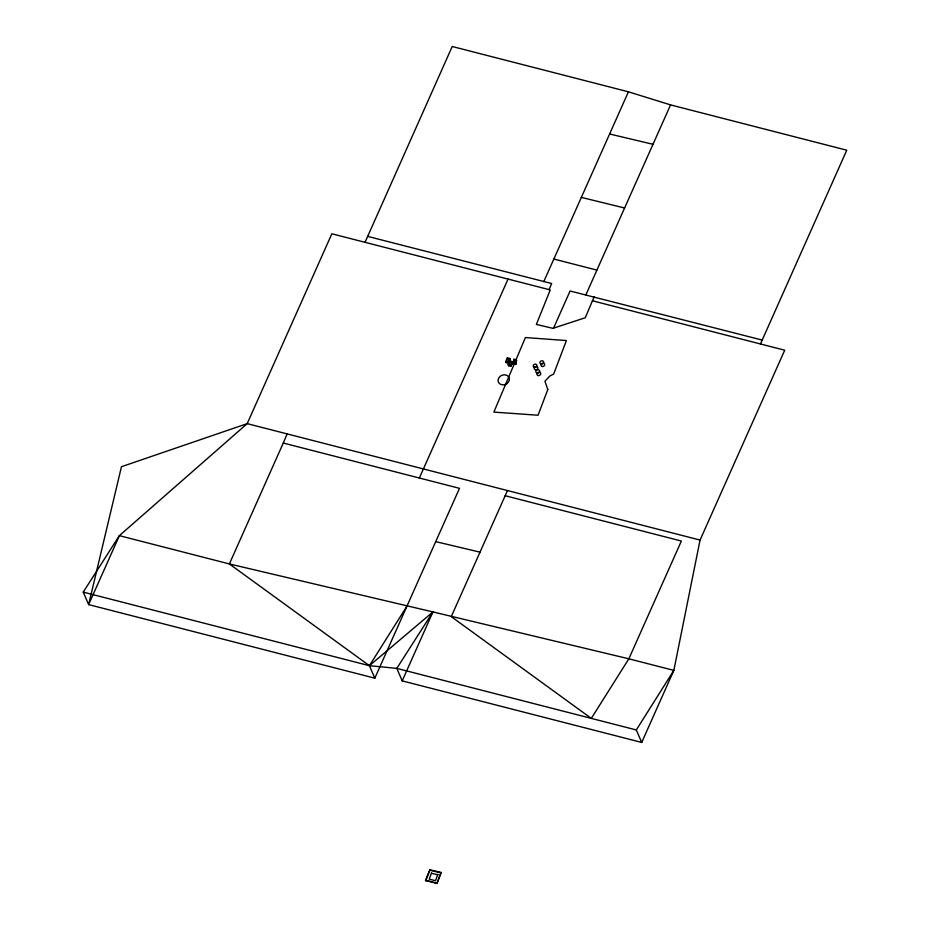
<?xml version="1.0" encoding="UTF-8"?>
<svg xmlns="http://www.w3.org/2000/svg" width="930" height="930" viewBox="0 0 930 930"><rect width="100%" height="100%" fill="white"/><g stroke="black" fill="none" stroke-linecap="round" stroke-linejoin="round"><path stroke-width="1.4" d="M636.306 729.957L396.796 668.379L369.419 665.694L229.373 563.94L283.278 443.029L459.49 488.331L374.825 678.179L88.641 604.605L83.235 592.119L119.377 535.657L247.194 423.638L331.847 233.79L550.258 289.928L536.366 324.419L552.897 328.337L585.272 317.746L592.445 300.774L784.722 350.203L700.058 540.063L673.843 670.379L641.712 742.442L402.202 680.876L396.796 668.379L432.938 611.928L628.854 658.812L673.843 670.379L636.306 729.957L641.712 742.442M515.766 364.455L516.394 359.712L514.011 359.305L512.907 363.374L513.302 364.281L515.766 364.455L516.394 359.712M513.302 364.281L514.011 359.305M365.037 242.312L452.224 46.5L628.424 91.803L670.565 104.904L846.765 150.207L760.461 343.972M283.278 443.029L287.138 433.915M549.084 289.625L551.664 283.522L367.559 236.359M425.487 880.361L429.951 869.806L441.169 872.468L436.914 883.5L425.487 880.361L435.298 882.686M425.696 880.838L429.951 869.806M437.821 874.351L435.554 880.687L429.23 879.187L431.508 872.852M441.169 872.468L436.914 883.5M505.676 361.7L507.327 357.852L509.756 358.445L510.151 359.352L508.385 363.177L506.071 362.607L505.676 361.7L507.989 362.258L508.385 363.177M506.071 362.607L507.722 358.759L507.327 357.852M419.349 478.008L508.059 279.081M543.771 281.651L628.424 91.803M553.548 328.127L570.09 291.009L762.112 340.055M402.202 680.876L432.938 611.928L229.373 563.94L119.377 535.657L88.641 604.605L121.458 466.709L247.194 423.638L700.058 540.063M585.912 294.764L670.565 104.904M507.478 490.552L451.259 616.637L591.306 718.39L628.854 658.812L681.376 541.028L505.164 495.725M592.445 300.774L594.177 296.891M507.989 362.258L509.756 358.445M508.175 364.827L510 360.98L512.349 361.642L512.744 362.561L510.826 366.362L508.571 365.734L508.175 364.827L510.43 365.455L510.826 366.362M508.571 365.734L510.396 361.898L510 360.98M510.43 365.455L512.349 361.642M406.968 606.116L369.419 665.694L374.825 678.179M432.938 611.928L369.419 665.694L83.235 592.119M512.907 363.374L515.371 363.549M514.406 360.212L516.789 360.619M609.615 133.99L653 144.301M581.343 197.393L624.6 207.994M435.717 541.632L480.008 552.153M430.16 870.282L441.378 872.956M431.718 873.328L438.03 874.828M507.722 358.759L510.151 359.352M553.85 259.04L596.909 270.107M510.396 361.898L512.744 362.561M547.805 389.519L538.052 415.233L493.865 412.106L525.415 337.544L566.382 340.554L553.652 374.093L549.909 375.987L544.91 381.242L547.805 389.519M506.815 383.648L505.49 384.357A5.754 4.859 -23.4 0 1 498.55 382.381A5.754 4.859 -23.4 0 1 501.026 375.755A5.754 4.859 -23.4 0 1 508.396 376.58L509.047 377.673A5.754 4.859 -23.4 0 1 506.815 383.648M535.703 369.791A1.872 1.581 -23.4 0 0 537.807 367.455A1.872 1.581 -23.4 0 0 534.703 367.245A1.872 1.581 -23.4 0 0 535.703 369.791M534.669 367.408A1.872 1.581 -23.4 0 0 536.773 365.083A1.872 1.581 -23.4 0 0 533.669 364.862A1.872 1.581 -23.4 0 0 534.669 367.408M538.342 375.581A1.976 1.662 -23.4 0 0 540.679 373.221A1.976 1.662 -23.4 0 0 537.459 372.837A1.976 1.662 -23.4 0 0 538.342 375.581M537.308 373.197A1.976 1.662 -23.4 0 0 539.656 370.849A1.976 1.662 -23.4 0 0 536.424 370.454A1.976 1.662 -23.4 0 0 537.308 373.197M542.155 366.478A1.93 1.627 -23.4 0 0 544.689 364.374A1.93 1.627 -23.4 0 0 541.632 363.688A1.93 1.627 -23.4 0 0 542.155 366.478M541.121 364.095A1.93 1.627 -23.4 0 0 543.655 361.991A1.93 1.627 -23.4 0 0 540.597 361.305A1.93 1.627 -23.4 0 0 541.121 364.095"/></g></svg>
